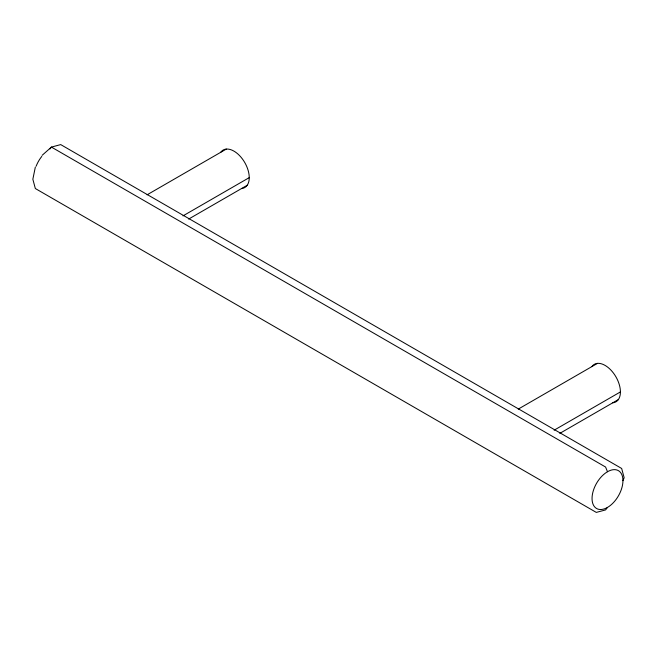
<?xml version="1.0" encoding="UTF-8"?>
<svg xmlns="http://www.w3.org/2000/svg" width="657" height="657" viewBox="0 0 657 657"><rect width="100%" height="100%" fill="white"/><g stroke="black" fill="none" stroke-linecap="round" stroke-linejoin="round"><path stroke-width="0.99" d="M35.338 167.092L32.85 179.246L35.338 188.534L596.293 512.403L605.582 509.914L607.495 507.418A21.845 12.614 -60 0 0 620.873 472.933A21.845 12.614 -60 0 0 594.117 488.381A21.845 12.614 -60 0 0 607.495 507.418M622.943 480.661L624.15 477.754L621.662 468.466L60.707 144.597L51.418 147.086L42.138 155.323M49.981 148.958L51.418 147.086L605.582 467.028L607.495 471.742M147.069 194.825L226.295 149.082M182.966 215.89L249.241 177.628M188.649 219.077L247.196 185.282M518.242 409.114L597.468 363.378M554.138 430.187L620.413 391.925M559.821 433.374L618.368 399.571M591.867 366.606A21.64 12.491 60 0 1 615.938 376.847A21.64 12.491 60 0 1 612.767 402.807M220.695 152.317A21.64 12.491 60 0 1 244.765 162.55A21.64 12.491 60 0 1 241.595 188.51M36.127 166.229A21.845 12.614 -60 0 1 41.777 156.432"/></g></svg>
